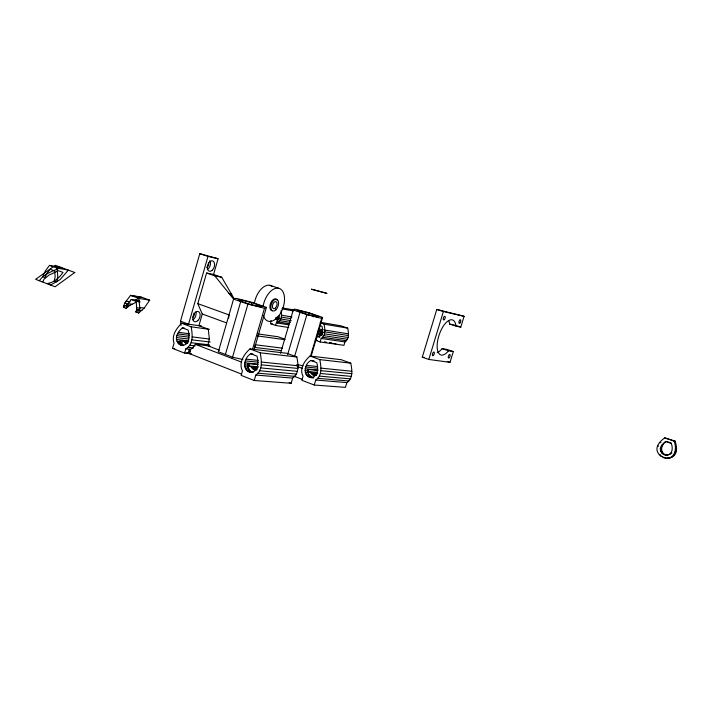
<?xml version="1.0" encoding="UTF-8"?>
<svg xmlns="http://www.w3.org/2000/svg" width="712" height="712" viewBox="0 0 712 712"><rect width="100%" height="100%" fill="white"/><g stroke="black" fill="none" stroke-linecap="round" stroke-linejoin="round"><path stroke-width="1.07" d="M668.461 458.234L667.42 458.314C675.759 457.549 676.854 447.358 674.059 441.102L664.732 437.88C639.349 456.072 685.033 470.694 675.083 441.084L664.732 437.88M309.56 377.271L313.912 377.734C302.903 379.104 302.876 364.775 310.832 360.477L314.063 360.833M312.354 377.511L308.697 374.352L307.922 369.475L317.739 370.436M253.169 372.501C241.715 373.382 242.979 358.065 250.749 353.766L252.92 354.006M249.316 372.065L252.635 372.349C249.12 371.166 247.447 367.098 247.99 363.618L257.993 364.597M254.122 350.099L255.03 345.649M279.273 315.416L277.262 322.99L288.921 324.85M277.262 322.99C281.605 320.712 282.121 315.122 281.026 310.832M182.352 327.867L188.146 330.057C194.421 355.778 164.089 344.225 182.352 327.867L184.515 328.161M184.604 353.125L185.832 348.853C193.646 344.519 192.534 334.186 191.145 326.817L181.631 323.239C176.531 328.383 171.272 335.539 174.048 343.175L172.553 348.39L184.604 353.125L188.084 353.481L189.303 349.236M231.756 293.887L228.979 293.362L234.23 298.862L221.735 277.271L213.564 274.494L206.569 273.025L197.794 303.641L202.261 314.001L198.915 325.66L208.313 329.175L209.337 339.037L207.762 345.747L219.358 350.197M136.704 309.542L136.25 301.372L131.195 299.485L127.039 304.976L126.104 308.305L123.434 307.29L124.707 303.107L130.581 295.338L141.439 297.127L149.698 300.179L144.189 308.136L138.618 313.04L135.841 311.99L136.704 309.542L138.778 309.853L140.255 308.305L136.846 307.789M138.618 313.04L139.739 307.459L138.885 298.417L130.581 295.338M228.685 318.122L229.006 314.909L197.794 303.641M179.922 342.623L180.27 340.576L182.432 340.834M181.729 344.288L182.405 340.336L188.689 341.315M288.68 327.502L275.553 325.455L270.489 323.64L271.032 320.4M254.22 380.502L255.813 375.046C263.084 370.071 261.526 360.192 260.227 352.805L249.921 348.925C243.958 354.291 238.315 362.835 242.436 370.952L241.154 375.366L254.22 380.502L291.119 383.279L292.65 378.108C299.645 373.444 298.159 364.01 296.86 356.997L286.865 353.294L249.921 348.925M315.291 340.238L320.151 341.974L321.192 338.458C325.936 335.29 324.992 328.908 324.049 324.147L320.115 322.785M314.25 385.023L315.728 380.021C322.545 375.553 321.112 366.395 319.804 359.622L310.032 356.027C304.442 360.859 299.084 368.763 303.036 376.23L301.844 380.279L314.25 385.023L345.436 387.373L346.869 382.602C353.428 378.392 352.057 369.626 350.767 363.165L341.279 359.72L310.032 356.027M320.151 341.974L343.932 345.329L344.946 341.938C349.556 338.912 348.649 332.735 347.705 328.143L340.986 325.829L320.418 322.313M660.309 448.685L662.151 444.769L665.578 441.476L666.628 441.458C659.659 443.977 659.828 455.591 668.052 455.075C664.163 455.947 660.006 452.761 660.309 448.685L661.368 448.64M241.653 374.129L189.392 353.624L190.602 349.37L192.73 347.892L195.319 344.305L209.969 346.005M181.017 325.366L180.501 321.192L199.787 253.686L218.095 258.732L213.564 274.494M218.095 258.732L207.975 256.391L188.555 324.209L180.501 321.192M187.47 352.867L189.392 353.624L190.611 349.378L185.832 348.853M218.37 351.701L233.589 299.049L214.775 275.829L206.569 273.025M225.419 354.407L240.727 301.55M232.219 358.207L247.927 304.077L233.589 299.049L236.037 298.319L252.297 302.458L266.413 307.388L254.148 349.467M251.131 304.789L251.745 302.662L239.641 299.583L237.879 300.135L248.506 303.864L260.779 306.979L262.256 306.329L251.745 302.662M256.373 306.596L256.988 304.487M248.079 367.712L249.236 363.743M247.99 363.618L247.367 365.781L258.572 366.84M252.537 349.289L264.49 308.278L266.413 307.388M280.555 353.25L293.273 309.925L294.608 309.079L309.142 312.817L322.58 317.436L310.993 356.605M287.595 354.683L300.063 312.265M294.679 356.142L306.908 314.633L293.273 309.925M308.243 315.158L308.866 313.04L298.043 310.263L297.1 310.904L307.201 314.392L318.148 317.196L318.86 316.484L308.866 313.04M313.227 316.876L313.85 314.757M310.441 356.401L321.682 318.406L322.58 317.436M307.326 371.477L307.922 369.475M422.278 357.184L436.785 309.426L464.099 316.297L460.789 327.128L456.045 326.14A18.468 7.93 -71.5 0 0 444.947 323.907A18.468 7.93 -71.5 0 0 437.302 348.925A18.468 7.93 -71.5 0 0 448.507 350.82L453.304 351.577L450.011 362.355L428.811 359.444L422.278 357.184L424.414 357.477M428.811 359.444L443.389 311.536L464.099 316.297M275.553 325.455L277.484 319.252L275.259 319.296M667.002 455.146C672.689 454.594 673.071 447.608 671.265 443.442L665.578 441.476M39.32 280.742C44.313 273.515 53.409 271.032 60.894 267.365M126.104 308.305L129.806 305.395L136.482 302.057M123.434 307.29L128.213 303.65L124.707 303.107M41.367 281.525L42.889 281.694L44.082 279.086L49.181 274.992L58.42 270.702L62.968 272.393C59.416 277.787 54.121 282.379 47.606 283.501L49.733 284.31L49.359 284.586M135.841 311.99L138.778 309.853M134.942 300.25L139.579 298.017M50.57 285.049L60.111 279.576L68.352 270.124L57.076 268.086L49.573 265.3L45.337 270.934L43.316 275.117L43.023 276.745L45.434 277.662A6.639 4.815 -80.6 0 1 47.134 273.168L50.107 269.225L54.664 270.925L55.162 276.995L54.219 280.991L56.729 281.943L57.788 276.63L57.076 268.086M250.962 372.305C258.643 371.557 258.616 361.714 257.014 356.142L250.749 353.766M311.126 377.493C318.264 376.924 318.397 367.837 316.778 362.675L310.832 360.477M321.771 335.352L319.359 335.13L317.721 333.483L321.931 334.124M316.279 375.26L312.862 374.859L310.539 372.465L308.056 371.531L317.605 372.429M669.636 457.807L670.677 457.727M665.124 458.243L666.174 458.172M662.908 457.611L665.444 457.958M671.647 456.757L672.68 456.686M673.321 455.235L674.344 455.164M660.905 456.454L661.973 456.383M665.515 455.102L666.566 455.039M669.761 454.131L670.802 454.069M659.241 454.834L660.309 454.772M664.065 454.692L665.124 454.621M662.756 453.936L663.815 453.873M674.549 453.33L675.572 453.268M670.846 453.135L671.879 453.072M661.671 452.885L662.73 452.823M675.252 451.159L676.267 451.105M660.87 451.604L661.929 451.55M660.407 450.18L661.475 450.126M675.377 448.907L676.4 448.854M660.576 447.225L661.644 447.189M661.208 445.899L662.267 445.863M657.577 446.175L658.644 446.139M662.151 444.769L663.21 444.742M659.837 442.588L660.896 442.561M674.059 441.102L675.083 441.084M255.813 375.046L292.65 378.108M315.728 380.021L346.869 382.602M247.794 371.335L251.113 371.628M308.118 376.595L310.913 376.844M257.94 373.186L294.697 376.345M317.739 378.321L348.8 380.991M246.477 370.169L249.805 370.462M306.863 375.518L309.667 375.767M245.462 368.62L248.791 368.923M305.902 374.094L308.697 374.352M248.604 365.897L251.211 366.903L253.65 369.51L256.961 369.813M312.862 374.859L316.173 375.162M313.965 375.277L316.164 375.473M259.64 370.765L296.343 374.049M319.332 376.105L350.349 378.873M251.719 367.793L257.246 368.3M311.028 373.275L317.659 373.889M252.609 368.78L257.023 369.181M311.865 374.183L316.288 374.592M251.211 366.903L257.842 367.526M310.539 372.465L317.178 373.088M260.815 367.926L297.465 371.353M320.427 373.506L351.399 376.399M244.803 366.796L248.132 367.107M305.261 372.421L308.065 372.679M244.554 364.82L247.874 365.14M305.012 370.605L307.815 370.872M244.706 362.808L257.815 364.099M305.145 368.754L318.157 370.035M261.375 364.847L297.999 368.433M320.943 370.676L351.897 373.702M261.295 362.052L297.919 365.772M320.863 368.113L351.808 371.255M245.266 360.877L258.367 362.203M305.671 366.983L317.588 368.184M246.201 359.16L258.198 360.397M306.552 365.407L317.374 366.529M189.392 353.624L191.546 353.837M172.553 348.39L174.734 348.622M187.959 347.367L193.344 347.963M180.207 345.151L183.696 345.543L181.302 343.353L180.27 340.576M260.227 352.805L296.86 356.997M319.804 359.622L350.767 363.165M189.757 345.276L195.132 345.881M178.89 344.252L182.379 344.644M183.287 340.674L185.529 343.139L187.683 343.389M177.813 342.953L181.302 343.353M183.758 341.52L188.075 342.027M191.11 342.712L209.381 344.857M177.048 341.333L180.536 341.742M184.568 342.454L187.799 342.828M256.026 370.098L253.65 369.51M176.629 339.508L188.573 340.932M184.595 341.093L186.749 341.342M191.937 339.838L210.191 342.045M254.887 347.456L281.187 350.633M176.594 337.577L188.538 339.028M176.941 335.663L188.876 337.15M177.644 333.892L189.57 335.397M192.169 336.901L209.346 339.037M255.101 344.742L282.477 348.159M178.667 332.37L189.508 333.759M191.145 326.817L209.39 329.327M257.361 335.913L284.738 339.668M181.631 323.239L201.54 326.034M257.797 333.91L278.089 336.758L284.969 339.25M324.547 342.063L326.648 342.365M329.798 342.81L331.89 343.104M324.369 342.152L326.488 342.454M329.656 342.899L331.774 343.202M333.883 343.504L336.002 343.798M136.232 311.233L136.909 311.331M321.192 338.458L344.946 341.938M322.598 337.239L346.317 340.772M139.525 310.112L141.955 310.468M323.72 335.663L347.412 339.25M123.746 305.573L125.134 305.777M319.359 335.13L321.459 335.441M126.416 306.578L127.795 306.792M318.068 334.044L322.269 334.685M127.039 304.976L129.806 305.395M139.739 307.459L144.189 308.136M318.665 334.667L321.815 335.147M127.946 303.588L131.996 304.22M324.485 333.83L348.159 337.488M318.077 333.18L322.296 333.83M125.944 301.203L130.162 301.861M317.881 331.383L323.373 332.237M317.783 331.676L323.079 332.504M136.25 301.372L140.228 302.004M324.85 331.854L348.506 335.583M270.489 323.64L272.678 323.987M324.788 330.065L348.444 333.857M131.195 299.485L139.178 300.758M318.246 330.145L322.634 330.84M278.703 322.011L289.188 323.702M437.195 352.6A18.405 8.001 -71.5 0 0 442.099 348.649L446.94 349.423L453.304 351.577M318.86 329.033L323.248 329.736M279.923 320.631L290.389 322.349M138.885 298.417L149.698 300.179M276.594 318.94L278.784 319.296M131.747 295.765L142.596 297.554M276.185 317.881L279.353 318.415M275.482 317.926L279.869 318.656M276.345 318.317L278.481 318.673M280.831 318.967L291.288 320.703M275.811 318.469L279.104 319.02M277.208 316.813L279.318 317.169M324.049 324.147L347.705 328.143M281.382 317.098L290.781 318.682M281.525 315.185L291.964 316.982M281.818 308.848L293.308 310.93M50.632 265.692L61.935 267.748M282.655 307.931L294.216 310.04M214.775 275.829L221.735 277.271M448.845 320.934A18.405 8.001 -71.5 0 1 449.601 324.049L453.428 324.85M242.908 359.507L232.513 357.184L218.362 351.737M296.77 364.411L303.125 365.852M247.927 304.077L264.49 308.278M306.908 314.633L321.682 318.406M436.785 309.426L443.389 311.536M454.381 325.046L460.789 327.128M449.601 324.049L456.045 326.14M199.787 253.686L207.975 256.391M269.91 285.316L278.615 288.235M442.099 348.649L448.507 350.82M447.287 361.42L450.011 362.355M667.571 441.787L671.345 443.095M319.83 325.589L321.922 326.318C323.497 330.163 322.394 337.577 316.849 336.625L319.884 337.043L316.893 335.735M315.3 339.82L317.24 340.514M202.261 314.001L226.247 322.785M297.171 366.475L302.28 368.398M294.02 376.221L302.288 379.38M195.319 344.305L241.653 362.168M289.17 382.531L291.119 383.279M185.529 343.139L186.597 343.558M186.206 352.752L188.084 353.481M254.344 303.49A17.23 9.932 -70.9 0 1 272.269 286.402M263.066 306.543A17.311 9.852 -70.9 0 1 279.576 288.529A17.311 9.852 -70.9 0 1 280.368 313.547A17.311 9.852 -70.9 0 1 263.351 315.372M272.037 310.743A6.186 3.516 -70.9 0 1 270.827 302.671A6.186 3.516 -70.9 0 1 277.004 300.037M193.922 313.04A2.697 1.691 -69.2 0 1 192.649 317.499M208.367 262.639A2.697 1.7 -71.7 0 1 208.438 265.407A2.697 1.7 -71.7 0 1 206.605 267.303M209.844 260.565A5.429 3.418 -71.7 0 1 207.272 269.572M195.88 311.856A5.411 3.391 -69.2 0 1 192.854 319.866M74.778 272.5L55.091 286.785L35.6 279.309L55.34 265.318L74.778 272.5M326.799 293.344L311.5 289.214L326.799 293.344M275.464 307.949A3.711 2.109 -70.9 0 0 276.274 301.835A3.711 2.109 -70.9 0 0 272.447 305.697A3.711 2.109 -70.9 0 0 275.464 307.949M275.936 309.818A6.186 3.516 -70.9 0 0 277.306 299.61A6.186 3.516 -70.9 0 0 270.907 306.044A6.186 3.516 -70.9 0 0 275.936 309.818M212.238 270.293A5.438 3.409 -71.7 0 0 213.271 261.224A5.438 3.409 -71.7 0 0 207.343 266.688A5.438 3.409 -71.7 0 0 212.238 270.293M197.785 320.667A5.42 3.382 -69.2 0 0 198.781 311.758A5.42 3.382 -69.2 0 0 192.801 317.445A5.42 3.382 -69.2 0 0 197.785 320.667M459.997 322.892A1.869 0.792 -72 0 0 460.566 319.83A1.869 0.792 -72 0 0 458.946 321.806A1.869 0.792 -72 0 0 459.997 322.892M444.43 319.537A1.922 0.837 -72 0 0 445 316.377A1.922 0.837 -72 0 0 443.309 318.406A1.922 0.837 -72 0 0 444.43 319.537M433.546 355.279A1.913 0.837 -71.1 0 0 434.106 352.164A1.913 0.837 -71.1 0 0 432.398 354.247A1.913 0.837 -71.1 0 0 433.546 355.279M449.388 357.593A1.86 0.783 -71.1 0 0 449.948 354.567A1.86 0.783 -71.1 0 0 448.311 356.596A1.86 0.783 -71.1 0 0 449.388 357.593"/></g></svg>
